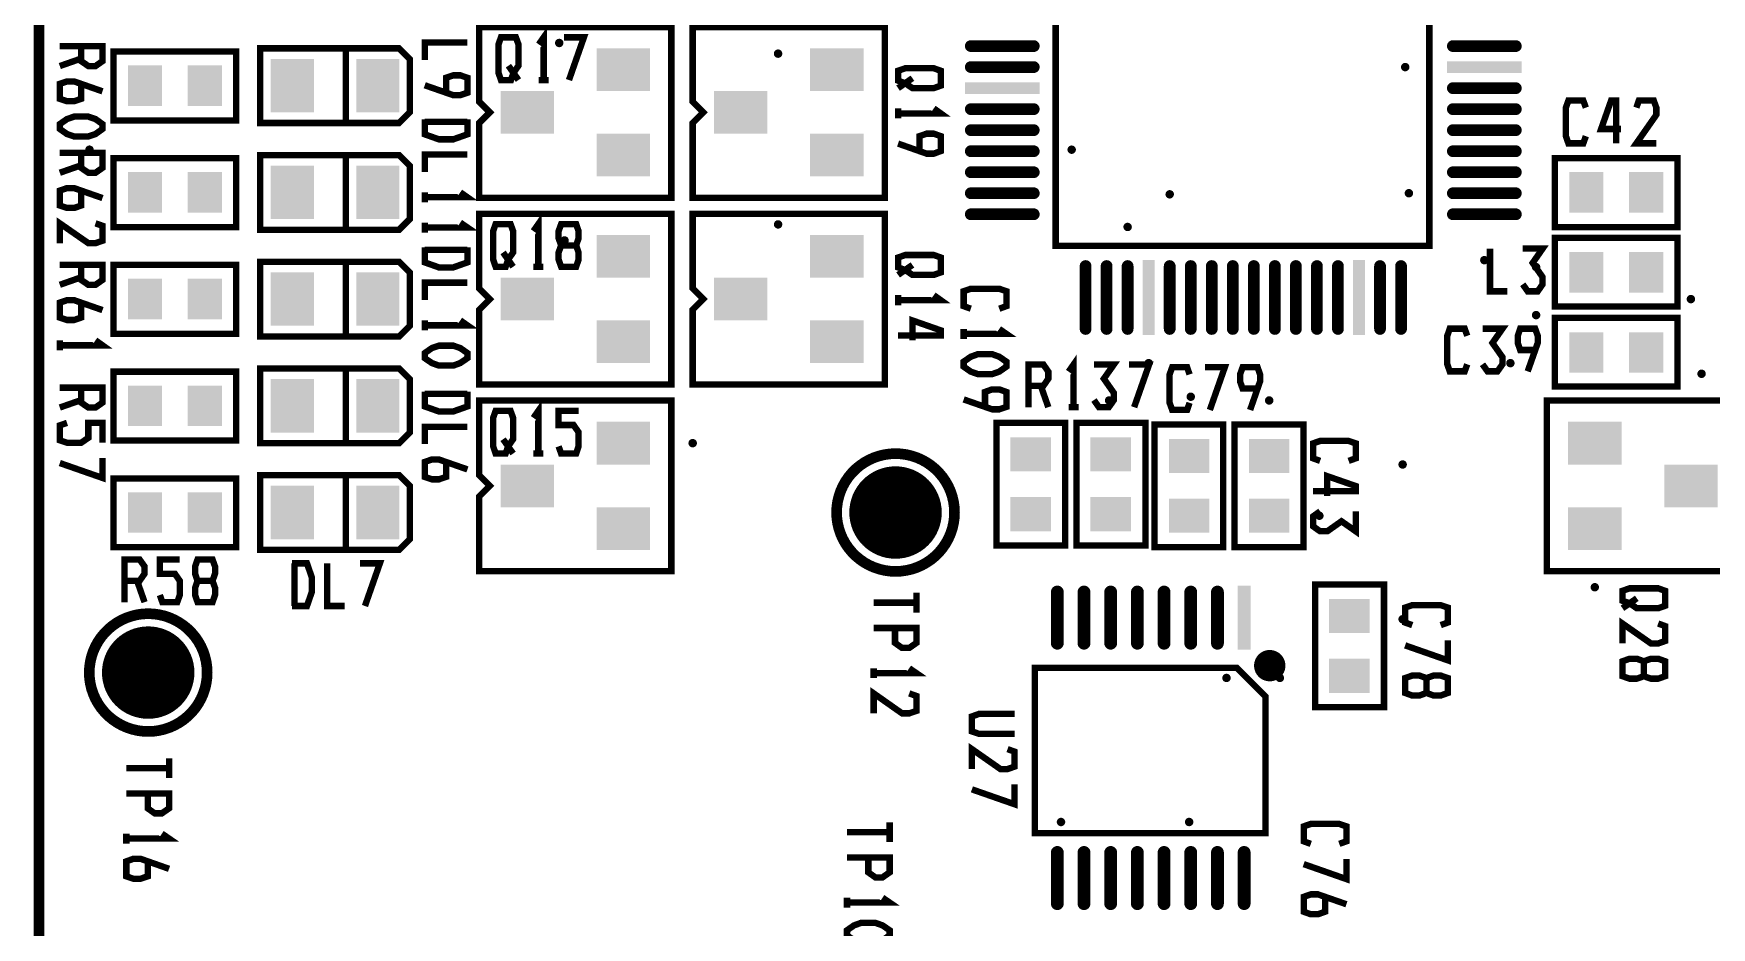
# Model space of a CAD drawing. Extents: x 20 to 372, y 176 to 359.
# Drawn here: x 201.5 to 241.42, y 251.27 to 272.55 of the extents above; entities that cross this region are included whole.
import ezdxf

# ---------------------------------------------------------------- set-up
doc = ezdxf.new("R2010")
doc.units = 0
doc.header["$MEASUREMENT"] = 0
doc.layers.get('0').update_dxf_attribs({"linetype": 'CONTINUOUS'})
for name, color, linetype in [('25-334-1_DRL', 1, 'CONTINUOUS'), ('25-334-1_SMB', 253, 'CONTINUOUS'), ('25-334-1_SSB', 1, 'CONTINUOUS')]:
    doc.layers.add(name, color=color, linetype=linetype)

# ---------------------------------------------------------------- blocks, each defined once
blk = doc.blocks.new('ROUND_81')
at = {"const_width": 0.50038}
blk.add_lwpolyline([(-0.25019, 0, 1), (0.25019, 0, 1)], format="xyb", close=True, dxfattribs=at)
blk = doc.blocks.new('ROUND_82')
at = {"const_width": 0.10033}
blk.add_lwpolyline([(-0.050164, 0, 1), (0.050164, 0, 1)], format="xyb", close=True, dxfattribs=at)
blk = doc.blocks.new('ROUND_84')
at = {"const_width": 0.10033}
blk.add_lwpolyline([(-0.050164, 0, 1), (0.050164, 0, 1)], format="xyb", close=True, dxfattribs=at)
blk = doc.blocks.new('ROUND_85')
at = {"const_width": 0.10033}
blk.add_lwpolyline([(-0.050164, 0, 1), (0.050164, 0, 1)], format="xyb", close=True, dxfattribs=at)
blk = doc.blocks.new('RECTANGLE_4')
blk.add_solid([(0.4064, 0.4826), (0.4064, -0.4826), (-0.4064, 0.4826), (-0.4064, -0.4826)])
blk = doc.blocks.new('ROUND_25')
at = {"const_width": 1.09982}
blk.add_lwpolyline([(-0.54991, 0, 1), (0.54991, 0, 1)], format="xyb", close=True, dxfattribs=at)
blk = doc.blocks.new('RECTANGLE_26')
blk.add_solid([(0.4826, 0.4064), (0.4826, -0.4064), (-0.4826, 0.4064), (-0.4826, -0.4064)])
blk = doc.blocks.new('RECTANGLE_47')
blk.add_solid([(0.51308, 0.63627), (0.51308, -0.63627), (-0.51308, 0.63627), (-0.51308, -0.63627)])
blk = doc.blocks.new('RECTANGLE_53')
blk.add_solid([(0.635, 0.508), (0.635, -0.508), (-0.635, 0.508), (-0.635, -0.508)])
blk = doc.blocks.new('OBLONG_64')
at = {"const_width": 0.2794}
blk.add_lwpolyline([(0, 0.7493), (0, -0.7493)], dxfattribs=at)
at = {"const_width": 0.1397}
for points in [[(-0.06985, 0.7493, 1), (0.06985, 0.7493, 1)], [(-0.06985, -0.7493, 1), (0.06985, -0.7493, 1)]]:
    blk.add_lwpolyline(points, format="xyb", close=True, dxfattribs=at)
blk = doc.blocks.new('RECTANGLE_11')
blk.add_solid([(0.1397, 0.889), (0.1397, -0.889), (-0.1397, 0.889), (-0.1397, -0.889)])
blk = doc.blocks.new('OBLONG_12')
at = {"const_width": 0.2794}
blk.add_lwpolyline([(0.7493, 0), (-0.7493, 0)], dxfattribs=at)
at = {"const_width": 0.1397}
for points in [[(-0.81915, 0, 1), (-0.67945, 0, 1)], [(0.67945, 0, 1), (0.81915, 0, 1)]]:
    blk.add_lwpolyline(points, format="xyb", close=True, dxfattribs=at)
blk = doc.blocks.new('RECTANGLE_23')
blk.add_solid([(0.889, 0.1397), (0.889, -0.1397), (-0.889, 0.1397), (-0.889, -0.1397)])
blk = doc.blocks.new('OBLONG_24')
at = {"const_width": 0.3048}
blk.add_lwpolyline([(0, 0.6096), (0, -0.6096)], dxfattribs=at)
at = {"const_width": 0.1524}
for points in [[(-0.0762, 0.6096, 1), (0.0762, 0.6096, 1)], [(-0.0762, -0.6096, 1), (0.0762, -0.6096, 1)]]:
    blk.add_lwpolyline(points, format="xyb", close=True, dxfattribs=at)
blk = doc.blocks.new('RECTANGLE_65')
blk.add_solid([(0.1524, 0.762), (0.1524, -0.762), (-0.1524, 0.762), (-0.1524, -0.762)])

msp = doc.modelspace()

# ---------------------------------------------------------------- linework, layer by layer
at = {"layer": '25-334-1_DRL', "const_width": 0.254}
msp.add_lwpolyline([(371.631, 359.296), (371.631, 186.296), (201.631, 186.296), (201.631, 359.296), (371.631, 359.296)], dxfattribs=at)
at = {"layer": '25-334-1_SSB', "const_width": 0.152}
for points in [[(225.822, 275.242), (225.822, 267.495), (234.712, 267.495), (234.712, 276.385), (226.965, 276.385), (225.822, 275.242)], [(216.678, 268.638), (216.678, 272.702), (212.106, 272.702), (212.106, 270.924), (212.36, 270.67), (212.106, 270.416), (212.106, 268.638), (216.678, 268.638)], [(213.641, 271.439), (213.641, 272.455), (213.524, 272.288)], [(221.758, 268.638), (221.758, 272.702), (217.186, 272.702), (217.186, 270.924), (217.44, 270.67), (217.186, 270.416), (217.186, 268.638), (221.758, 268.638)], [(202.637, 272.245), (202.637, 271.889), (202.808, 271.772), (202.978, 271.772), (203.145, 271.889), (203.145, 272.245), (202.129, 272.245)], [(210.455, 271.94), (210.455, 270.67), (210.201, 270.416), (206.899, 270.416), (206.899, 272.194), (210.201, 272.194), (210.455, 271.94)], [(208.931, 272.194), (208.931, 270.416)], [(210.811, 271.917), (210.811, 272.331), (211.827, 272.331)], [(212.566, 271.61), (212.625, 271.439), (212.863, 271.439), (212.922, 271.61), (213.041, 271.78), (213.041, 272.288), (212.98, 272.455), (212.625, 272.455), (212.566, 272.288), (212.566, 271.61)], [(214.243, 271.439), (214.598, 272.455), (214.123, 272.455)], [(202.637, 271.95), (202.129, 271.772)], [(203.407, 270.479), (206.328, 270.479), (206.328, 272.118), (203.407, 272.118), (203.407, 270.479)], [(212.802, 271.78), (213.041, 271.439)], [(202.637, 271.348), (202.637, 270.992), (202.47, 270.934), (202.3, 270.934), (202.129, 270.992), (202.129, 271.348), (202.3, 271.406), (202.47, 271.406), (203.145, 271.17)], [(211.319, 271.137), (211.319, 271.493), (211.489, 271.551), (211.657, 271.551), (211.827, 271.493), (211.827, 271.137), (211.657, 271.079), (211.489, 271.079), (210.811, 271.315)], [(213.76, 271.439), (213.524, 271.439)], [(222.244, 271.719), (222.073, 271.66), (222.073, 271.424), (222.244, 271.363), (222.414, 271.246), (222.922, 271.246), (223.089, 271.305), (223.089, 271.66), (222.922, 271.719), (222.244, 271.719)], [(222.414, 271.483), (222.073, 271.246)], [(222.073, 270.525), (222.073, 270.764)], [(222.073, 270.644), (223.089, 270.644), (222.922, 270.764)], [(238.436, 270.103), (238.375, 269.933), (238.02, 269.933), (237.961, 270.103), (237.961, 270.782), (238.02, 270.949), (238.375, 270.949), (238.436, 270.782)], [(239.274, 270.274), (238.799, 270.274), (239.036, 270.949), (239.155, 270.949), (239.155, 269.933)], [(240.112, 269.933), (239.638, 269.933), (240.112, 270.611), (240.112, 270.782), (240.052, 270.949), (239.696, 270.949), (239.638, 270.782)], [(202.129, 270.39), (202.3, 270.51), (202.47, 270.568), (202.808, 270.568), (202.978, 270.51), (203.145, 270.39), (203.145, 270.274), (202.978, 270.154), (202.808, 270.096), (202.47, 270.096), (202.3, 270.154), (202.129, 270.274), (202.129, 270.39)], [(210.811, 270.502), (210.811, 270.147), (211.149, 270.027), (211.489, 270.027), (211.827, 270.147), (211.827, 270.502)], [(210.811, 270.444), (211.827, 270.444)], [(222.581, 269.748), (222.581, 270.103), (222.752, 270.162), (222.922, 270.162), (223.089, 270.103), (223.089, 269.748), (222.922, 269.687), (222.752, 269.687), (222.073, 269.926)], [(202.637, 269.705), (202.637, 269.349), (202.808, 269.232), (202.978, 269.232), (203.145, 269.349), (203.145, 269.705), (202.129, 269.705)], [(202.637, 269.41), (202.129, 269.232)], [(203.407, 267.939), (206.328, 267.939), (206.328, 269.578), (203.407, 269.578), (203.407, 267.939)], [(210.455, 269.4), (210.455, 268.13), (210.201, 267.876), (206.899, 267.876), (206.899, 269.654), (210.201, 269.654), (210.455, 269.4)], [(208.931, 269.654), (208.931, 267.876)], [(210.811, 269.25), (210.811, 269.664), (211.827, 269.664)], [(237.697, 267.939), (240.618, 267.939), (240.618, 269.578), (237.697, 269.578), (237.697, 267.939)], [(202.637, 268.808), (202.637, 268.452), (202.47, 268.394), (202.3, 268.394), (202.129, 268.452), (202.129, 268.808), (202.3, 268.866), (202.47, 268.866), (203.145, 268.63)], [(210.811, 268.529), (210.811, 268.767)], [(210.811, 268.648), (211.827, 268.648), (211.657, 268.767)], [(216.678, 264.193), (216.678, 268.257), (212.106, 268.257), (212.106, 266.479), (212.36, 266.225), (212.106, 265.971), (212.106, 264.193), (216.678, 264.193)], [(221.758, 264.193), (221.758, 268.257), (217.186, 268.257), (217.186, 266.479), (217.44, 266.225), (217.186, 265.971), (217.186, 264.193), (221.758, 264.193)], [(202.129, 267.556), (202.129, 268.028), (202.808, 267.556), (202.978, 267.556), (203.145, 267.614), (203.145, 267.97), (202.978, 268.028)], [(210.811, 267.81), (210.811, 268.046)], [(210.811, 267.929), (211.827, 267.929), (211.657, 268.046)], [(212.439, 267.165), (212.498, 266.994), (212.736, 266.994), (212.795, 267.165), (212.914, 267.335), (212.914, 267.843), (212.853, 268.01), (212.498, 268.01), (212.439, 267.843), (212.439, 267.165)], [(213.514, 266.994), (213.514, 268.01), (213.397, 267.843)], [(214.413, 267.502), (214.471, 267.673), (214.471, 267.843), (214.413, 268.01), (214.057, 268.01), (213.996, 267.843), (213.996, 267.673), (214.057, 267.502), (214.413, 267.502), (214.471, 267.335), (214.471, 267.165), (214.413, 266.994), (214.057, 266.994), (213.996, 267.165), (213.996, 267.335), (214.057, 267.502)], [(210.811, 267.454), (210.811, 267.099), (211.149, 266.979), (211.489, 266.979), (211.827, 267.099), (211.827, 267.454)], [(210.811, 267.396), (211.827, 267.396)], [(236.569, 266.41), (236.155, 266.41), (236.155, 267.426)], [(236.935, 266.578), (237.052, 266.41), (237.291, 266.41), (237.407, 266.578), (237.407, 266.748), (237.171, 267.086), (237.407, 267.426), (236.935, 267.426)], [(240.618, 267.685), (237.697, 267.685), (237.697, 266.047), (240.618, 266.047), (240.618, 267.685)], [(202.637, 267.038), (202.637, 266.682), (202.808, 266.565), (202.978, 266.565), (203.145, 266.682), (203.145, 267.038), (202.129, 267.038)], [(203.407, 265.399), (206.328, 265.399), (206.328, 267.038), (203.407, 267.038), (203.407, 265.399)], [(210.455, 266.86), (210.455, 265.59), (210.201, 265.336), (206.899, 265.336), (206.899, 267.114), (210.201, 267.114), (210.455, 266.86)], [(208.931, 267.114), (208.931, 265.336)], [(212.675, 267.335), (212.914, 266.994)], [(213.633, 266.994), (213.397, 266.994)], [(222.244, 267.274), (222.073, 267.215), (222.073, 266.979), (222.244, 266.918), (222.414, 266.801), (222.922, 266.801), (223.089, 266.86), (223.089, 267.215), (222.922, 267.274), (222.244, 267.274)], [(222.414, 267.038), (222.073, 266.801)], [(202.637, 266.743), (202.129, 266.565)], [(210.811, 266.202), (210.811, 266.616), (211.827, 266.616)], [(202.637, 266.141), (202.637, 265.785), (202.47, 265.727), (202.3, 265.727), (202.129, 265.785), (202.129, 266.141), (202.3, 266.199), (202.47, 266.199), (203.145, 265.963)], [(222.073, 266.08), (222.073, 266.319)], [(222.073, 266.199), (223.089, 266.199), (222.922, 266.319)], [(223.803, 265.996), (223.633, 266.057), (223.633, 266.413), (223.803, 266.471), (224.479, 266.471), (224.649, 266.413), (224.649, 266.057), (224.479, 265.996)], [(210.811, 265.481), (210.811, 265.719)], [(210.811, 265.6), (211.827, 265.6), (211.657, 265.719)], [(222.414, 265.242), (222.414, 265.717), (223.089, 265.481), (223.089, 265.361), (222.073, 265.361)], [(223.633, 265.277), (223.633, 265.514)], [(223.633, 265.397), (224.649, 265.397), (224.479, 265.514)], [(235.614, 264.673), (235.553, 264.505), (235.198, 264.505), (235.139, 264.673), (235.139, 265.351), (235.198, 265.521), (235.553, 265.521), (235.614, 265.351)], [(235.977, 264.673), (236.097, 264.505), (236.333, 264.505), (236.452, 264.673), (236.452, 264.843), (236.214, 265.181), (236.452, 265.521), (235.977, 265.521)], [(237.23, 265.013), (236.874, 265.013), (236.816, 265.181), (236.816, 265.351), (236.874, 265.521), (237.23, 265.521), (237.291, 265.351), (237.291, 265.181), (237.052, 264.505)], [(240.618, 265.78), (237.697, 265.78), (237.697, 264.142), (240.618, 264.142), (240.618, 265.78)], [(202.129, 265.006), (202.129, 265.244)], [(202.129, 265.125), (203.145, 265.125), (202.978, 265.244)], [(210.811, 264.94), (210.981, 265.059), (211.149, 265.117), (211.489, 265.117), (211.657, 265.059), (211.827, 264.94), (211.827, 264.82), (211.657, 264.703), (211.489, 264.642), (211.149, 264.642), (210.981, 264.703), (210.811, 264.82), (210.811, 264.94)], [(223.633, 264.736), (223.803, 264.853), (223.971, 264.914), (224.311, 264.914), (224.479, 264.853), (224.649, 264.736), (224.649, 264.617), (224.479, 264.498), (224.311, 264.439), (223.971, 264.439), (223.803, 264.498), (223.633, 264.617), (223.633, 264.736)], [(225.175, 264.16), (225.53, 264.16), (225.647, 264.33), (225.647, 264.498), (225.53, 264.668), (225.175, 264.668), (225.175, 263.652)], [(226.249, 263.652), (226.249, 264.668), (226.13, 264.498)], [(226.732, 263.822), (226.851, 263.652), (227.087, 263.652), (227.207, 263.822), (227.207, 263.99), (226.968, 264.33), (227.207, 264.668), (226.732, 264.668)], [(227.689, 263.652), (228.045, 264.668), (227.57, 264.668)], [(229.008, 263.756), (228.949, 263.586), (228.594, 263.586), (228.533, 263.756), (228.533, 264.432), (228.594, 264.602), (228.949, 264.602), (229.008, 264.432)], [(229.49, 263.586), (229.846, 264.602), (229.371, 264.602)], [(230.626, 264.094), (230.27, 264.094), (230.209, 264.264), (230.209, 264.432), (230.27, 264.602), (230.626, 264.602), (230.684, 264.432), (230.684, 264.264), (230.448, 263.586)], [(203.407, 262.859), (206.328, 262.859), (206.328, 264.498), (203.407, 264.498), (203.407, 262.859)], [(210.455, 264.32), (210.455, 263.05), (210.201, 262.796), (206.899, 262.796), (206.899, 264.574), (210.201, 264.574), (210.455, 264.32)], [(208.931, 264.574), (208.931, 262.796)], [(202.637, 264.117), (202.637, 263.761), (202.808, 263.644), (202.978, 263.644), (203.145, 263.761), (203.145, 264.117), (202.129, 264.117)], [(202.637, 263.822), (202.129, 263.644)], [(210.811, 264.025), (210.811, 263.67), (211.149, 263.55), (211.489, 263.55), (211.827, 263.67), (211.827, 264.025)], [(210.811, 263.967), (211.827, 263.967)], [(216.678, 259.748), (216.678, 263.812), (212.106, 263.812), (212.106, 262.034), (212.36, 261.78), (212.106, 261.526), (212.106, 259.748), (216.678, 259.748)], [(224.141, 263.659), (224.141, 264.015), (224.311, 264.076), (224.479, 264.076), (224.649, 264.015), (224.649, 263.659), (224.479, 263.601), (224.311, 263.601), (223.633, 263.837)], [(225.469, 264.16), (225.647, 263.652)], [(237.506, 263.812), (237.506, 259.748), (242.078, 259.748), (242.078, 261.526), (241.824, 261.78), (242.078, 262.034), (242.078, 263.812), (237.506, 263.812)], [(212.439, 262.72), (212.498, 262.549), (212.736, 262.549), (212.795, 262.72), (212.914, 262.89), (212.914, 263.398), (212.853, 263.565), (212.498, 263.565), (212.439, 263.398), (212.439, 262.72)], [(213.514, 262.549), (213.514, 263.565), (213.397, 263.398)], [(213.996, 262.72), (214.057, 262.549), (214.413, 262.549), (214.471, 262.72), (214.471, 263.057), (214.352, 263.228), (213.996, 263.228), (213.996, 263.565), (214.471, 263.565)], [(226.369, 263.652), (226.13, 263.652)], [(202.3, 263.278), (202.129, 263.22), (202.129, 262.864), (202.3, 262.806), (202.637, 262.806), (202.808, 262.923), (202.808, 263.278), (203.145, 263.278), (203.145, 262.806)], [(210.811, 262.773), (210.811, 263.187), (211.827, 263.187)], [(226.051, 260.357), (226.051, 263.278), (224.413, 263.278), (224.413, 260.357), (226.051, 260.357)], [(227.956, 260.357), (227.956, 263.278), (226.318, 263.278), (226.318, 260.357), (227.956, 260.357)], [(228.172, 263.24), (228.172, 260.319), (229.81, 260.319), (229.81, 263.24), (228.172, 263.24)], [(230.077, 263.24), (230.077, 260.319), (231.715, 260.319), (231.715, 263.24), (230.077, 263.24)], [(212.675, 262.89), (212.914, 262.549)], [(232.114, 262.374), (231.946, 262.435), (231.946, 262.791), (232.114, 262.849), (232.792, 262.849), (232.962, 262.791), (232.962, 262.435), (232.792, 262.374)], [(202.129, 262.323), (203.145, 261.968), (203.145, 262.44)], [(211.319, 262.349), (211.319, 261.993), (211.149, 261.935), (210.981, 261.935), (210.811, 261.993), (210.811, 262.349), (210.981, 262.407), (211.149, 262.407), (211.827, 262.171)], [(213.633, 262.549), (213.397, 262.549)], [(203.407, 260.319), (206.328, 260.319), (206.328, 261.958), (203.407, 261.958), (203.407, 260.319)], [(210.455, 261.78), (210.455, 260.51), (210.201, 260.256), (206.899, 260.256), (206.899, 262.034), (210.201, 262.034), (210.455, 261.78)], [(208.931, 262.034), (208.931, 260.256)], [(232.284, 261.536), (232.284, 262.011), (232.962, 261.775), (232.962, 261.655), (231.946, 261.655)], [(232.114, 261.173), (231.946, 261.053), (231.946, 260.817), (232.114, 260.698), (232.284, 260.698), (232.622, 260.937), (232.962, 260.698), (232.962, 261.173)], [(203.671, 259.519), (204.027, 259.519), (204.146, 259.689), (204.146, 259.86), (204.027, 260.027), (203.671, 260.027), (203.671, 259.011)], [(204.509, 259.181), (204.568, 259.011), (204.923, 259.011), (204.984, 259.181), (204.984, 259.519), (204.865, 259.689), (204.509, 259.689), (204.509, 260.027), (204.984, 260.027)], [(205.762, 259.519), (205.822, 259.689), (205.822, 259.86), (205.762, 260.027), (205.406, 260.027), (205.348, 259.86), (205.348, 259.689), (205.406, 259.519), (205.762, 259.519), (205.822, 259.352), (205.822, 259.181), (205.762, 259.011), (205.406, 259.011), (205.348, 259.181), (205.348, 259.352), (205.406, 259.519)], [(207.654, 258.92), (208.009, 258.92), (208.126, 259.258), (208.126, 259.598), (208.009, 259.936), (207.654, 259.936)], [(207.712, 258.92), (207.712, 259.936)], [(208.906, 258.92), (208.492, 258.92), (208.492, 259.936)], [(209.389, 258.92), (209.744, 259.936), (209.269, 259.936)], [(203.968, 259.519), (204.146, 259.011)], [(233.633, 256.509), (233.633, 259.43), (231.995, 259.43), (231.995, 256.509), (233.633, 256.509)], [(222.508, 258.76), (222.508, 259.235)], [(239.477, 259.341), (239.307, 259.281), (239.307, 259.044), (239.477, 258.986), (239.648, 258.866), (240.156, 258.866), (240.323, 258.925), (240.323, 259.281), (240.156, 259.341), (239.477, 259.341)], [(239.648, 259.103), (239.307, 258.866)], [(221.492, 258.999), (222.508, 258.999)], [(234.306, 258.465), (234.136, 258.526), (234.136, 258.882), (234.306, 258.94), (234.982, 258.94), (235.152, 258.882), (235.152, 258.526), (234.982, 258.465)], [(222, 258.397), (222, 258.041), (222.167, 257.922), (222.338, 257.922), (222.508, 258.041), (222.508, 258.397), (221.492, 258.397)], [(239.307, 258.028), (239.307, 258.503), (239.985, 258.028), (240.156, 258.028), (240.323, 258.087), (240.323, 258.442), (240.156, 258.503)], [(234.136, 257.983), (235.152, 257.627), (235.152, 258.102)], [(221.492, 257.203), (221.492, 257.439)], [(221.492, 257.322), (222.508, 257.322), (222.338, 257.439)], [(230.128, 257.449), (230.814, 256.763), (230.814, 253.512), (225.327, 253.512), (225.327, 257.449), (230.128, 257.449)], [(230.623, 257.442), (231.207, 257.442)], [(230.628, 257.579), (231.202, 257.579)], [(230.699, 257.703), (230.699, 257.294)], [(230.712, 257.716), (231.121, 257.716)], [(230.836, 257.787), (230.836, 257.213)], [(230.974, 257.792), (230.974, 257.208)], [(231.111, 257.723), (231.111, 257.276)], [(239.815, 257.249), (239.985, 257.19), (240.156, 257.19), (240.323, 257.249), (240.323, 257.604), (240.156, 257.665), (239.985, 257.665), (239.815, 257.604), (239.815, 257.249), (239.648, 257.19), (239.477, 257.19), (239.307, 257.249), (239.307, 257.604), (239.477, 257.665), (239.648, 257.665), (239.815, 257.604)], [(230.692, 257.304), (231.139, 257.304)], [(234.644, 256.85), (234.814, 256.789), (234.982, 256.789), (235.152, 256.85), (235.152, 257.205), (234.982, 257.264), (234.814, 257.264), (234.644, 257.205), (234.644, 256.85), (234.474, 256.789), (234.306, 256.789), (234.136, 256.85), (234.136, 257.205), (234.306, 257.264), (234.474, 257.264), (234.644, 257.205)], [(221.492, 256.365), (221.492, 256.84), (222.167, 256.365), (222.338, 256.365), (222.508, 256.423), (222.508, 256.779), (222.338, 256.84)], [(224.845, 255.877), (223.999, 255.877), (223.829, 255.935), (223.829, 256.291), (223.999, 256.352), (224.845, 256.352)], [(223.829, 255.039), (223.829, 255.514), (224.507, 255.039), (224.677, 255.039), (224.845, 255.097), (224.845, 255.453), (224.677, 255.514)], [(203.712, 255.062), (204.728, 255.062)], [(204.728, 254.823), (204.728, 255.298)], [(223.829, 254.556), (224.845, 254.201), (224.845, 254.675)], [(204.22, 254.46), (204.22, 254.104), (204.387, 253.985), (204.558, 253.985), (204.728, 254.104), (204.728, 254.46), (203.712, 254.46)], [(203.712, 253.266), (203.712, 253.502)], [(203.712, 253.385), (204.728, 253.385), (204.558, 253.502)], [(220.857, 253.538), (221.873, 253.538)], [(221.873, 253.299), (221.873, 253.774)], [(231.893, 253.258), (231.723, 253.319), (231.723, 253.675), (231.893, 253.733), (232.569, 253.733), (232.739, 253.675), (232.739, 253.319), (232.569, 253.258)], [(204.22, 252.842), (204.22, 252.486), (204.05, 252.428), (203.879, 252.428), (203.712, 252.486), (203.712, 252.842), (203.879, 252.903), (204.05, 252.903), (204.728, 252.664)], [(221.365, 252.936), (221.365, 252.58), (221.532, 252.461), (221.703, 252.461), (221.873, 252.58), (221.873, 252.936), (220.857, 252.936)], [(231.723, 252.776), (232.739, 252.42), (232.739, 252.895)], [(220.857, 251.742), (220.857, 251.978)], [(220.857, 251.861), (221.873, 251.861), (221.703, 251.978)], [(232.231, 251.998), (232.231, 251.643), (232.061, 251.582), (231.893, 251.582), (231.723, 251.643), (231.723, 251.998), (231.893, 252.057), (232.061, 252.057), (232.739, 251.821)], [(220.857, 251.201), (221.024, 251.318), (221.195, 251.379), (221.532, 251.379), (221.703, 251.318), (221.873, 251.201), (221.873, 251.081), (221.703, 250.962), (221.532, 250.904), (221.195, 250.904), (221.024, 250.962), (220.857, 251.081), (220.857, 251.201)]]:
    msp.add_lwpolyline(points, dxfattribs=at)
at = {"layer": '25-334-1_SSB'}
for points, const_width in [([(220.61, 261.145, -0.414214), (222.012, 262.547)], 0.254), ([(222.012, 262.547, -0.414214), (223.415, 261.145)], 0.254), ([(222.012, 259.743, -0.414214), (220.61, 261.145)], 0.254), ([(223.415, 261.145, -0.414214), (222.012, 259.743)], 0.254), ([(202.83, 257.335, -0.414214), (204.232, 258.737)], 0.254), ([(204.232, 258.737, -0.414214), (205.635, 257.335)], 0.254), ([(230.618, 257.5, -0.414214), (230.915, 257.797)], 0.152), ([(230.915, 257.203, -0.414214), (230.618, 257.5)], 0.152), ([(230.915, 257.797, -0.414214), (231.212, 257.5)], 0.152), ([(231.212, 257.5, -0.414214), (230.915, 257.203)], 0.152), ([(204.232, 255.933, -0.414214), (202.83, 257.335)], 0.254), ([(205.635, 257.335, -0.414214), (204.232, 255.933)], 0.254)]:
    msp.add_lwpolyline(points, format="xyb", dxfattribs=dict(at, const_width=const_width))

# ---------------------------------------------------------------- block references
at = {"layer": '25-334-1_DRL', "xscale": -1}
for name, p in [('ROUND_85', (214.011, 272.321)), ('ROUND_85', (219.218, 272.067)), ('ROUND_84', (234.138, 271.747)), ('ROUND_84', (202.835, 269.781)), ('ROUND_84', (226.203, 269.781)), ('ROUND_85', (228.535, 268.719)), ('ROUND_85', (234.225, 268.745)), ('ROUND_85', (219.218, 268.003)), ('ROUND_84', (227.534, 267.942)), ('ROUND_85', (214.138, 267.622)), ('ROUND_85', (236.021, 267.152)), ('ROUND_84', (237.252, 266.987)), ('ROUND_85', (240.935, 266.225)), ('ROUND_85', (237.252, 265.844)), ('ROUND_84', (228.035, 264.701)), ('ROUND_84', (236.64, 264.701)), ('ROUND_85', (241.189, 264.447)), ('ROUND_84', (227.092, 263.812)), ('ROUND_82', (229.036, 263.901)), ('ROUND_85', (230.902, 263.812)), ('ROUND_85', (217.186, 262.796)), ('ROUND_85', (234.077, 262.288)), ('ROUND_81', (222.012, 261.145)), ('ROUND_85', (232.096, 261.069)), ('ROUND_85', (238.649, 259.367)), ('ROUND_85', (234.077, 258.605)), ('ROUND_81', (204.232, 257.335)), ('ROUND_85', (229.886, 257.208)), ('ROUND_85', (231.156, 257.208)), ('ROUND_85', (225.949, 253.779)), ('ROUND_85', (228.997, 253.779))]:
    msp.add_blockref(name, p, dxfattribs=at)
at = {"layer": '25-334-1_SMB', "xscale": -1}
for name, p in [('OBLONG_12', (224.552, 272.247)), ('OBLONG_12', (236.021, 272.247)), ('RECTANGLE_47', (207.661, 271.305)), ('RECTANGLE_47', (209.693, 271.305)), ('RECTANGLE_53', (215.535, 271.686)), ('RECTANGLE_53', (220.615, 271.686)), ('OBLONG_12', (224.552, 271.747)), ('RECTANGLE_23', (236.021, 271.747)), ('RECTANGLE_4', (204.156, 271.305)), ('RECTANGLE_4', (205.579, 271.305)), ('RECTANGLE_53', (213.249, 270.67)), ('RECTANGLE_53', (218.329, 270.67)), ('RECTANGLE_23', (224.552, 271.246)), ('OBLONG_12', (236.021, 271.246)), ('OBLONG_12', (224.552, 270.746)), ('OBLONG_12', (236.021, 270.746)), ('OBLONG_12', (224.552, 270.246)), ('OBLONG_12', (236.021, 270.246)), ('RECTANGLE_53', (215.535, 269.654)), ('RECTANGLE_53', (220.615, 269.654)), ('OBLONG_12', (224.552, 269.745)), ('OBLONG_12', (236.021, 269.745)), ('RECTANGLE_4', (204.156, 268.765)), ('RECTANGLE_4', (205.579, 268.765)), ('RECTANGLE_47', (207.661, 268.765)), ('RECTANGLE_47', (209.693, 268.765)), ('OBLONG_12', (224.552, 269.245)), ('OBLONG_12', (236.021, 269.245)), ('RECTANGLE_4', (238.446, 268.765)), ('RECTANGLE_4', (239.869, 268.765)), ('OBLONG_12', (224.552, 268.745)), ('OBLONG_12', (236.021, 268.745)), ('OBLONG_12', (224.552, 268.244)), ('OBLONG_12', (236.021, 268.244)), ('RECTANGLE_53', (215.535, 267.241)), ('RECTANGLE_53', (220.615, 267.241)), ('OBLONG_64', (226.534, 266.263)), ('OBLONG_64', (227.034, 266.263)), ('OBLONG_64', (227.534, 266.263)), ('RECTANGLE_11', (228.035, 266.263)), ('OBLONG_64', (228.535, 266.263)), ('OBLONG_64', (229.036, 266.263)), ('OBLONG_64', (229.536, 266.263)), ('OBLONG_64', (230.036, 266.263)), ('OBLONG_64', (230.537, 266.263)), ('OBLONG_64', (231.037, 266.263)), ('OBLONG_64', (231.537, 266.263)), ('OBLONG_64', (232.038, 266.263)), ('OBLONG_64', (232.538, 266.263)), ('RECTANGLE_11', (233.039, 266.263)), ('OBLONG_64', (233.539, 266.263)), ('OBLONG_64', (234.039, 266.263)), ('RECTANGLE_4', (238.446, 266.86)), ('RECTANGLE_4', (239.869, 266.86)), ('RECTANGLE_4', (204.156, 266.225)), ('RECTANGLE_4', (205.579, 266.225)), ('RECTANGLE_47', (207.661, 266.225)), ('RECTANGLE_47', (209.693, 266.225)), ('RECTANGLE_53', (213.249, 266.225)), ('RECTANGLE_53', (218.329, 266.225)), ('RECTANGLE_53', (215.535, 265.209)), ('RECTANGLE_53', (220.615, 265.209)), ('RECTANGLE_4', (238.446, 264.955)), ('RECTANGLE_4', (239.869, 264.955)), ('RECTANGLE_47', (207.661, 263.685)), ('RECTANGLE_47', (209.693, 263.685)), ('RECTANGLE_4', (204.156, 263.685)), ('RECTANGLE_4', (205.579, 263.685)), ('RECTANGLE_53', (215.535, 262.796)), ('RECTANGLE_53', (238.649, 262.796)), ('RECTANGLE_26', (225.226, 262.529)), ('RECTANGLE_26', (227.131, 262.529)), ('RECTANGLE_26', (228.997, 262.491)), ('RECTANGLE_26', (230.902, 262.491)), ('RECTANGLE_53', (213.249, 261.78)), ('RECTANGLE_53', (240.935, 261.78)), ('ROUND_25', (222.012, 261.145)), ('RECTANGLE_4', (204.156, 261.145)), ('RECTANGLE_4', (205.579, 261.145)), ('RECTANGLE_47', (207.661, 261.145)), ('RECTANGLE_47', (209.693, 261.145)), ('RECTANGLE_26', (225.226, 261.107)), ('RECTANGLE_26', (227.131, 261.107)), ('RECTANGLE_26', (228.997, 261.069)), ('RECTANGLE_26', (230.902, 261.069)), ('RECTANGLE_53', (215.535, 260.764)), ('RECTANGLE_53', (238.649, 260.764)), ('OBLONG_24', (225.861, 258.643)), ('OBLONG_24', (226.496, 258.643)), ('OBLONG_24', (227.131, 258.643)), ('OBLONG_24', (227.766, 258.643)), ('OBLONG_24', (228.401, 258.643)), ('OBLONG_24', (229.036, 258.643)), ('OBLONG_24', (229.671, 258.643)), ('RECTANGLE_65', (230.306, 258.643)), ('RECTANGLE_26', (232.807, 258.681)), ('ROUND_25', (204.232, 257.335)), ('RECTANGLE_26', (232.807, 257.259)), ('OBLONG_24', (225.861, 252.445)), ('OBLONG_24', (226.496, 252.445)), ('OBLONG_24', (227.131, 252.445)), ('OBLONG_24', (227.766, 252.445)), ('OBLONG_24', (228.401, 252.445)), ('OBLONG_24', (229.036, 252.445)), ('OBLONG_24', (229.671, 252.445)), ('OBLONG_24', (230.306, 252.445))]:
    msp.add_blockref(name, p, dxfattribs=at)

doc.saveas('drawing.dxf')
